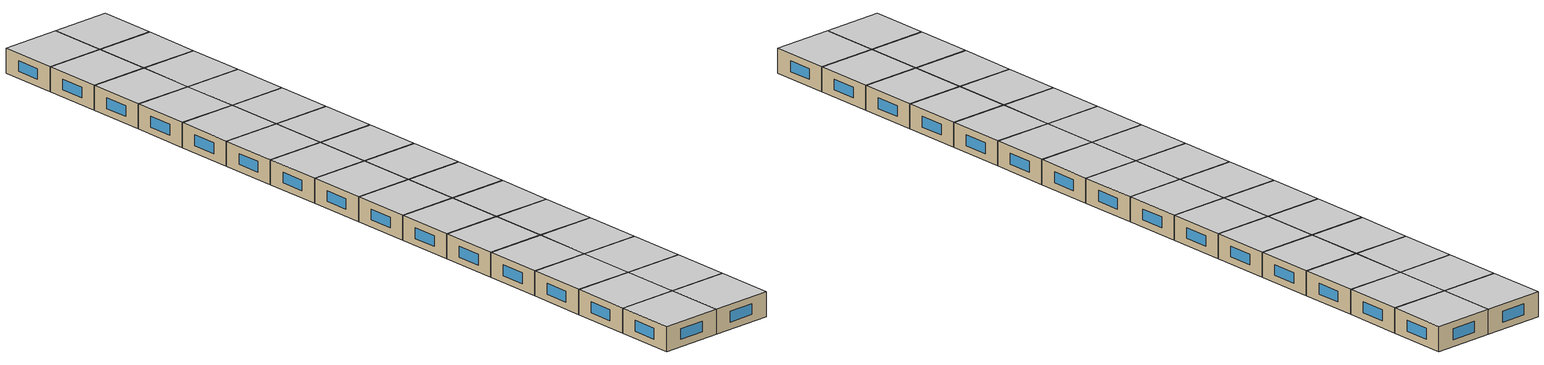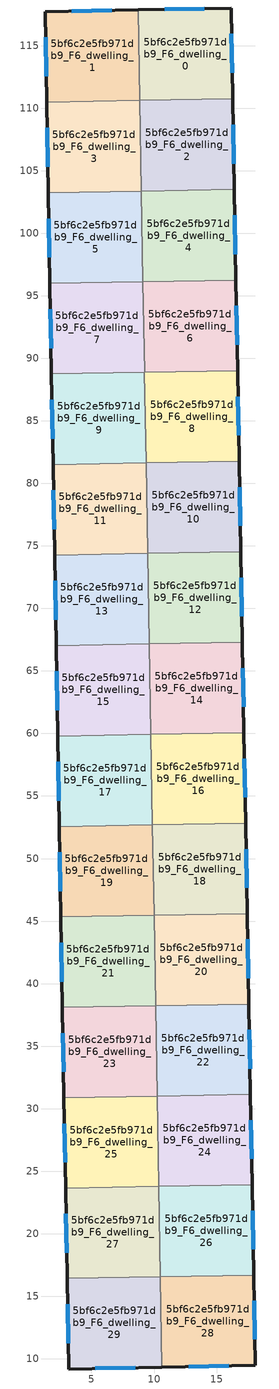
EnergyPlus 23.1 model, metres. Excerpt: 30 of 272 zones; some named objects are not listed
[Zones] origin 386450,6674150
5bf6c2e5fb971db9_F6_dwelling_0
 floor to 5bf6c2e5fb971db9_F5_dwelling_0 (EU_floor_Construction): 16.16,118.01 16.29,110.75 8.86,110.62 8.73,117.87 z18
 wall outside (EU_wall_Construction): 16.29,110.75 16.16,118.01 8.73,117.87 z18:21
 wall to 5bf6c2e5fb971db9_F6_dwelling_1 (EU_wall_Construction): 8.73,117.87 8.86,110.62 z18:21
 wall to 5bf6c2e5fb971db9_F6_dwelling_2 (EU_wall_Construction): 8.86,110.62 16.29,110.75 z18:21
 window (EU_Window_Construction): 14.03,117.97 10.85,117.91 / 16.25,112.82 16.19,115.93 z18.86:20.14
 ceiling to 5bf6c2e5fb971db9_F7_dwelling_0 (EU_floor_Construction): 16.29,110.75 16.16,118.01 8.73,117.87 8.86,110.62 z21
5bf6c2e5fb971db9_F6_dwelling_1
 floor to 5bf6c2e5fb971db9_F5_dwelling_1 (EU_floor_Construction): 8.73,117.87 8.86,110.62 1.42,110.48 1.3,117.72 z18
 wall outside (EU_wall_Construction): 8.73,117.87 1.3,117.72 1.42,110.48 z18:21
 wall to 5bf6c2e5fb971db9_F6_dwelling_3 (EU_wall_Construction): 1.42,110.48 8.85,110.62 z18:21
 window (EU_Window_Construction): 6.61,117.83 3.42,117.77 / 1.33,115.66 1.39,112.55 z18.86:20.14
 ceiling to 5bf6c2e5fb971db9_F7_dwelling_1 (EU_floor_Construction): 8.86,110.62 8.73,117.87 1.3,117.72 1.42,110.48 z21
5bf6c2e5fb971db9_F6_dwelling_10
 floor to 5bf6c2e5fb971db9_F5_dwelling_10 (EU_floor_Construction): 16.8,81.77 16.93,74.53 9.49,74.4 9.36,81.64 z18
 wall outside (EU_wall_Construction): 16.93,74.53 16.8,81.77 z18:21
 wall to 5bf6c2e5fb971db9_F6_dwelling_11 (EU_wall_Construction): 9.36,81.64 9.49,74.4 z18:21
 wall to 5bf6c2e5fb971db9_F6_dwelling_12 (EU_wall_Construction): 9.49,74.4 16.93,74.53 z18:21
 wall to 5bf6c2e5fb971db9_F6_dwelling_8 (EU_wall_Construction): 16.8,81.77 9.37,81.64 z18:21
 window (EU_Window_Construction): 16.9,76.6 16.84,79.7 z18.86:20.14
 ceiling to 5bf6c2e5fb971db9_F7_dwelling_10 (EU_floor_Construction): 16.93,74.53 16.8,81.77 9.36,81.64 9.49,74.4 z21
5bf6c2e5fb971db9_F6_dwelling_11
 floor to 5bf6c2e5fb971db9_F5_dwelling_11 (EU_floor_Construction): 9.36,81.64 9.49,74.4 2.05,74.26 1.92,81.5 z18
 wall outside (EU_wall_Construction): 1.92,81.5 2.05,74.26 z18:21
 wall to 5bf6c2e5fb971db9_F6_dwelling_9 (EU_wall_Construction): 9.36,81.64 1.92,81.5 z18:21
 wall to 5bf6c2e5fb971db9_F6_dwelling_13 (EU_wall_Construction): 2.05,74.26 9.49,74.4 z18:21
 window (EU_Window_Construction): 1.96,79.43 2.01,76.33 z18.86:20.14
 ceiling to 5bf6c2e5fb971db9_F7_dwelling_11 (EU_floor_Construction): 9.49,74.4 9.36,81.64 1.92,81.5 2.05,74.26 z21
5bf6c2e5fb971db9_F6_dwelling_12
 floor to 5bf6c2e5fb971db9_F5_dwelling_12 (EU_floor_Construction): 16.93,74.53 17.07,67.29 9.62,67.16 9.49,74.4 z18
 wall outside (EU_wall_Construction): 17.07,67.29 16.93,74.53 z18:21
 wall to 5bf6c2e5fb971db9_F6_dwelling_13 (EU_wall_Construction): 9.49,74.4 9.62,67.16 z18:21
 wall to 5bf6c2e5fb971db9_F6_dwelling_14 (EU_wall_Construction): 9.62,67.16 17.07,67.29 z18:21
 window (EU_Window_Construction): 17.03,69.36 16.97,72.46 z18.86:20.14
 ceiling to 5bf6c2e5fb971db9_F7_dwelling_12 (EU_floor_Construction): 17.07,67.29 16.93,74.53 9.49,74.4 9.62,67.16 z21
5bf6c2e5fb971db9_F6_dwelling_13
 floor to 5bf6c2e5fb971db9_F5_dwelling_13 (EU_floor_Construction): 9.49,74.4 9.62,67.16 2.17,67.03 2.05,74.26 z18
 wall outside (EU_wall_Construction): 2.05,74.26 2.17,67.03 z18:21
 wall to 5bf6c2e5fb971db9_F6_dwelling_15 (EU_wall_Construction): 2.17,67.03 9.62,67.16 z18:21
 window (EU_Window_Construction): 2.09,72.2 2.14,69.09 z18.86:20.14
 ceiling to 5bf6c2e5fb971db9_F7_dwelling_13 (EU_floor_Construction): 9.62,67.16 9.49,74.4 2.05,74.26 2.17,67.03 z21
5bf6c2e5fb971db9_F6_dwelling_14
 floor to 5bf6c2e5fb971db9_F5_dwelling_14 (EU_floor_Construction): 17.07,67.29 17.19,60.06 9.75,59.92 9.62,67.16 z18
 wall outside (EU_wall_Construction): 17.19,60.06 17.07,67.29 z18:21
 wall to 5bf6c2e5fb971db9_F6_dwelling_15 (EU_wall_Construction): 9.62,67.16 9.75,59.92 z18:21
 wall to 5bf6c2e5fb971db9_F6_dwelling_16 (EU_wall_Construction): 9.75,59.92 17.19,60.06 z18:21
 window (EU_Window_Construction): 17.16,62.13 17.1,65.23 z18.86:20.14
 ceiling to 5bf6c2e5fb971db9_F7_dwelling_14 (EU_floor_Construction): 17.19,60.06 17.07,67.29 9.62,67.16 9.75,59.92 z21
5bf6c2e5fb971db9_F6_dwelling_15
 floor to 5bf6c2e5fb971db9_F5_dwelling_15 (EU_floor_Construction): 9.62,67.16 9.75,59.92 2.3,59.79 2.17,67.03 z18
 wall outside (EU_wall_Construction): 2.17,67.03 2.3,59.79 z18:21
 wall to 5bf6c2e5fb971db9_F6_dwelling_17 (EU_wall_Construction): 2.3,59.79 9.75,59.92 z18:21
 window (EU_Window_Construction): 2.21,64.96 2.26,61.86 z18.86:20.14
 ceiling to 5bf6c2e5fb971db9_F7_dwelling_15 (EU_floor_Construction): 9.75,59.92 9.62,67.16 2.17,67.03 2.3,59.79 z21
5bf6c2e5fb971db9_F6_dwelling_16
 floor to 5bf6c2e5fb971db9_F5_dwelling_16 (EU_floor_Construction): 17.19,60.06 17.32,52.82 9.88,52.69 9.75,59.92 z18
 wall outside (EU_wall_Construction): 17.32,52.82 17.19,60.06 z18:21
 wall to 5bf6c2e5fb971db9_F6_dwelling_17 (EU_wall_Construction): 9.75,59.92 9.88,52.69 z18:21
 wall to 5bf6c2e5fb971db9_F6_dwelling_18 (EU_wall_Construction): 9.88,52.69 17.32,52.82 z18:21
 window (EU_Window_Construction): 17.29,54.89 17.23,57.99 z18.86:20.14
 ceiling to 5bf6c2e5fb971db9_F7_dwelling_16 (EU_floor_Construction): 17.32,52.82 17.19,60.06 9.75,59.92 9.88,52.69 z21
5bf6c2e5fb971db9_F6_dwelling_17
 floor to 5bf6c2e5fb971db9_F5_dwelling_17 (EU_floor_Construction): 9.75,59.92 9.88,52.69 2.43,52.56 2.3,59.79 z18
 wall outside (EU_wall_Construction): 2.3,59.79 2.43,52.56 z18:21
 wall to 5bf6c2e5fb971db9_F6_dwelling_19 (EU_wall_Construction): 2.43,52.56 9.87,52.69 z18:21
 window (EU_Window_Construction): 2.34,57.72 2.39,54.62 z18.86:20.14
 ceiling to 5bf6c2e5fb971db9_F7_dwelling_17 (EU_floor_Construction): 9.88,52.69 9.75,59.92 2.3,59.79 2.43,52.56 z21
5bf6c2e5fb971db9_F6_dwelling_18
 floor to 5bf6c2e5fb971db9_F5_dwelling_18 (EU_floor_Construction): 17.32,52.82 17.45,45.59 10,45.46 9.87,52.69 z18
 wall outside (EU_wall_Construction): 17.45,45.59 17.32,52.82 z18:21
 wall to 5bf6c2e5fb971db9_F6_dwelling_19 (EU_wall_Construction): 9.87,52.69 10,45.46 z18:21
 wall to 5bf6c2e5fb971db9_F6_dwelling_20 (EU_wall_Construction): 10,45.46 17.45,45.59 z18:21
 window (EU_Window_Construction): 17.42,47.66 17.36,50.76 z18.86:20.14
 ceiling to 5bf6c2e5fb971db9_F7_dwelling_18 (EU_floor_Construction): 17.45,45.59 17.32,52.82 9.87,52.69 10,45.46 z21
5bf6c2e5fb971db9_F6_dwelling_19
 floor to 5bf6c2e5fb971db9_F5_dwelling_19 (EU_floor_Construction): 9.87,52.69 10,45.46 2.55,45.33 2.43,52.56 z18
 wall outside (EU_wall_Construction): 2.43,52.56 2.55,45.33 z18:21
 wall to 5bf6c2e5fb971db9_F6_dwelling_21 (EU_wall_Construction): 2.55,45.33 10,45.46 z18:21
 window (EU_Window_Construction): 2.46,50.49 2.52,47.39 z18.86:20.14
 ceiling to 5bf6c2e5fb971db9_F7_dwelling_19 (EU_floor_Construction): 10,45.46 9.87,52.69 2.43,52.56 2.55,45.33 z21
5bf6c2e5fb971db9_F6_dwelling_2
 floor to 5bf6c2e5fb971db9_F5_dwelling_2 (EU_floor_Construction): 16.29,110.75 16.42,103.5 8.98,103.37 8.85,110.62 z18
 wall outside (EU_wall_Construction): 16.42,103.5 16.29,110.75 z18:21
 wall to 5bf6c2e5fb971db9_F6_dwelling_3 (EU_wall_Construction): 8.85,110.62 8.98,103.37 z18:21
 wall to 5bf6c2e5fb971db9_F6_dwelling_4 (EU_wall_Construction): 8.98,103.37 16.42,103.5 z18:21
 window (EU_Window_Construction): 16.38,105.57 16.32,108.68 z18.86:20.14
 ceiling to 5bf6c2e5fb971db9_F7_dwelling_2 (EU_floor_Construction): 16.42,103.5 16.29,110.75 8.85,110.62 8.98,103.37 z21
5bf6c2e5fb971db9_F6_dwelling_20
 floor to 5bf6c2e5fb971db9_F5_dwelling_20 (EU_floor_Construction): 17.45,45.59 17.58,38.36 10.13,38.23 10,45.46 z18
 wall outside (EU_wall_Construction): 17.58,38.36 17.45,45.59 z18:21
 wall to 5bf6c2e5fb971db9_F6_dwelling_21 (EU_wall_Construction): 10,45.46 10.13,38.23 z18:21
 wall to 5bf6c2e5fb971db9_F6_dwelling_22 (EU_wall_Construction): 10.13,38.23 17.58,38.36 z18:21
 window (EU_Window_Construction): 17.55,40.43 17.49,43.53 z18.86:20.14
 ceiling to 5bf6c2e5fb971db9_F7_dwelling_20 (EU_floor_Construction): 17.58,38.36 17.45,45.59 10,45.46 10.13,38.23 z21
5bf6c2e5fb971db9_F6_dwelling_21
 floor to 5bf6c2e5fb971db9_F5_dwelling_21 (EU_floor_Construction): 10,45.46 10.13,38.23 2.68,38.1 2.55,45.33 z18
 wall outside (EU_wall_Construction): 2.55,45.33 2.68,38.1 z18:21
 wall to 5bf6c2e5fb971db9_F6_dwelling_23 (EU_wall_Construction): 2.68,38.1 10.13,38.23 z18:21
 window (EU_Window_Construction): 2.59,43.26 2.64,40.16 z18.86:20.14
 ceiling to 5bf6c2e5fb971db9_F7_dwelling_21 (EU_floor_Construction): 10.13,38.23 10,45.46 2.55,45.33 2.68,38.1 z21
5bf6c2e5fb971db9_F6_dwelling_22
 floor to 5bf6c2e5fb971db9_F5_dwelling_22 (EU_floor_Construction): 17.58,38.36 17.71,31.14 10.26,31 10.13,38.23 z18
 wall outside (EU_wall_Construction): 17.71,31.14 17.58,38.36 z18:21
 wall to 5bf6c2e5fb971db9_F6_dwelling_23 (EU_wall_Construction): 10.13,38.23 10.26,31 z18:21
 wall to 5bf6c2e5fb971db9_F6_dwelling_24 (EU_wall_Construction): 10.26,31 17.71,31.14 z18:21
 window (EU_Window_Construction): 17.67,33.2 17.62,36.3 z18.86:20.14
 ceiling to 5bf6c2e5fb971db9_F7_dwelling_22 (EU_floor_Construction): 17.71,31.14 17.58,38.36 10.13,38.23 10.26,31 z21
5bf6c2e5fb971db9_F6_dwelling_23
 floor to 5bf6c2e5fb971db9_F5_dwelling_23 (EU_floor_Construction): 10.13,38.23 10.26,31 2.8,30.87 2.68,38.1 z18
 wall outside (EU_wall_Construction): 2.68,38.1 2.8,30.87 z18:21
 wall to 5bf6c2e5fb971db9_F6_dwelling_25 (EU_wall_Construction): 2.8,30.87 10.26,31 z18:21
 window (EU_Window_Construction): 2.71,36.03 2.77,32.94 z18.86:20.14
 ceiling to 5bf6c2e5fb971db9_F7_dwelling_23 (EU_floor_Construction): 10.26,31 10.13,38.23 2.68,38.1 2.8,30.87 z21
5bf6c2e5fb971db9_F6_dwelling_24
 floor to 5bf6c2e5fb971db9_F5_dwelling_24 (EU_floor_Construction): 17.71,31.14 17.84,23.91 10.39,23.78 10.26,31 z18
 wall outside (EU_wall_Construction): 17.84,23.91 17.71,31.14 z18:21
 wall to 5bf6c2e5fb971db9_F6_dwelling_25 (EU_wall_Construction): 10.26,31 10.39,23.78 17.84,23.91 z18:21
 window (EU_Window_Construction): 17.8,25.98 17.75,29.07 z18.86:20.14
 ceiling to 5bf6c2e5fb971db9_F7_dwelling_24 (EU_floor_Construction): 17.84,23.91 17.71,31.14 10.26,31 10.39,23.78 z21
5bf6c2e5fb971db9_F6_dwelling_25
 floor to 5bf6c2e5fb971db9_F5_dwelling_25 (EU_floor_Construction): 10.26,31 10.39,23.78 2.93,23.64 2.8,30.87 z18
 wall outside (EU_wall_Construction): 2.8,30.87 2.93,23.64 z18:21
 wall to 5bf6c2e5fb971db9_F6_dwelling_26 (EU_wall_Construction): 10.38,23.78 17.84,23.91 z18:21
 wall to 5bf6c2e5fb971db9_F6_dwelling_27 (EU_wall_Construction): 2.93,23.64 10.38,23.78 z18:21
 window (EU_Window_Construction): 2.84,28.81 2.89,25.71 z18.86:20.14
 ceiling to 5bf6c2e5fb971db9_F7_dwelling_25 (EU_floor_Construction): 10.39,23.78 10.26,31 2.8,30.87 2.93,23.64 z21
5bf6c2e5fb971db9_F6_dwelling_26
 floor to 5bf6c2e5fb971db9_F5_dwelling_26 (EU_floor_Construction): 17.84,23.91 17.97,16.69 10.51,16.56 10.38,23.78 z18
 wall outside (EU_wall_Construction): 17.97,16.69 17.84,23.91 z18:21
 wall to 5bf6c2e5fb971db9_F6_dwelling_28 (EU_wall_Construction): 10.51,16.56 17.97,16.69 z18:21
 wall to 5bf6c2e5fb971db9_F6_dwelling_27 (EU_wall_Construction): 10.38,23.78 10.51,16.56 z18:21
 window (EU_Window_Construction): 17.93,18.75 17.88,21.85 z18.86:20.14
 ceiling to 5bf6c2e5fb971db9_F7_dwelling_26 (EU_floor_Construction): 17.97,16.69 17.84,23.91 10.38,23.78 10.51,16.56 z21
5bf6c2e5fb971db9_F6_dwelling_27
 floor to 5bf6c2e5fb971db9_F5_dwelling_27 (EU_floor_Construction): 10.38,23.78 10.51,16.56 3.05,16.42 2.93,23.64 z18
 wall outside (EU_wall_Construction): 2.93,23.64 3.05,16.42 z18:21
 wall to 5bf6c2e5fb971db9_F6_dwelling_29 (EU_wall_Construction): 3.05,16.42 10.5,16.56 z18:21
 wall to 5bf6c2e5fb971db9_F6_dwelling_28 (EU_wall_Construction): 10.5,16.56 10.51,16.56 z18:21
 window (EU_Window_Construction): 2.96,21.58 3.02,18.49 z18.86:20.14
 ceiling to 5bf6c2e5fb971db9_F7_dwelling_27 (EU_floor_Construction): 10.51,16.56 10.38,23.78 2.93,23.64 3.05,16.42 z21
5bf6c2e5fb971db9_F6_dwelling_28
 floor to 5bf6c2e5fb971db9_F5_dwelling_28 (EU_floor_Construction): 17.97,16.69 18.1,9.49 10.63,9.33 10.5,16.55 10.51,16.56 z18
 wall outside (EU_wall_Construction): 10.63,9.33 18.1,9.49 17.97,16.69 z18:21
 wall to 5bf6c2e5fb971db9_F6_dwelling_29 (EU_wall_Construction): 10.5,16.55 10.63,9.33 z18:21
 window (EU_Window_Construction): 18.06,11.54 18.01,14.63 / 12.76,9.38 15.96,9.44 z18.86:20.14
 ceiling to 5bf6c2e5fb971db9_F7_dwelling_28 (EU_floor_Construction): 18.1,9.49 17.97,16.69 10.51,16.56 10.5,16.55 10.63,9.33 z21
5bf6c2e5fb971db9_F6_dwelling_29
 floor to 5bf6c2e5fb971db9_F5_dwelling_29 (EU_floor_Construction): 10.5,16.55 10.63,9.33 3.18,9.18 3.05,16.42 z18
 wall outside (EU_wall_Construction): 3.05,16.42 3.18,9.18 10.63,9.33 z18:21
 window (EU_Window_Construction): 5.31,9.23 8.5,9.29 / 3.09,14.35 3.14,11.25 z18.86:20.14
 ceiling to 5bf6c2e5fb971db9_F7_dwelling_29 (EU_floor_Construction): 10.63,9.33 10.5,16.55 3.05,16.42 3.18,9.18 z21
5bf6c2e5fb971db9_F6_dwelling_3
 floor to 5bf6c2e5fb971db9_F5_dwelling_3 (EU_floor_Construction): 8.85,110.62 8.98,103.37 1.55,103.24 1.42,110.48 z18
 wall outside (EU_wall_Construction): 1.42,110.48 1.55,103.24 z18:21
 wall to 5bf6c2e5fb971db9_F6_dwelling_5 (EU_wall_Construction): 1.55,103.24 8.98,103.37 z18:21
 window (EU_Window_Construction): 1.46,108.41 1.51,105.31 z18.86:20.14
 ceiling to 5bf6c2e5fb971db9_F7_dwelling_3 (EU_floor_Construction): 8.98,103.37 8.85,110.62 1.42,110.48 1.55,103.24 z21
5bf6c2e5fb971db9_F6_dwelling_4
 floor to 5bf6c2e5fb971db9_F5_dwelling_4 (EU_floor_Construction): 16.42,103.5 16.55,96.25 9.11,96.12 8.98,103.37 z18
 wall outside (EU_wall_Construction): 16.55,96.25 16.42,103.5 z18:21
 wall to 5bf6c2e5fb971db9_F6_dwelling_5 (EU_wall_Construction): 8.98,103.37 9.11,96.12 z18:21
 wall to 5bf6c2e5fb971db9_F6_dwelling_6 (EU_wall_Construction): 9.11,96.12 16.55,96.25 z18:21
 window (EU_Window_Construction): 16.51,98.33 16.45,101.43 z18.86:20.14
 ceiling to 5bf6c2e5fb971db9_F7_dwelling_4 (EU_floor_Construction): 16.55,96.25 16.42,103.5 8.98,103.37 9.11,96.12 z21
5bf6c2e5fb971db9_F6_dwelling_5
 floor to 5bf6c2e5fb971db9_F5_dwelling_5 (EU_floor_Construction): 8.98,103.37 9.11,96.12 1.67,95.99 1.55,103.24 z18
 wall outside (EU_wall_Construction): 1.55,103.24 1.67,95.99 z18:21
 wall to 5bf6c2e5fb971db9_F6_dwelling_7 (EU_wall_Construction): 1.67,95.99 9.11,96.12 z18:21
 window (EU_Window_Construction): 1.58,101.16 1.64,98.06 z18.86:20.14
 ceiling to 5bf6c2e5fb971db9_F7_dwelling_5 (EU_floor_Construction): 9.11,96.12 8.98,103.37 1.55,103.24 1.67,95.99 z21
5bf6c2e5fb971db9_F6_dwelling_6
 floor to 5bf6c2e5fb971db9_F5_dwelling_6 (EU_floor_Construction): 16.55,96.25 16.68,89.01 9.24,88.88 9.11,96.12 z18
 wall outside (EU_wall_Construction): 16.68,89.01 16.55,96.25 z18:21
 wall to 5bf6c2e5fb971db9_F6_dwelling_7 (EU_wall_Construction): 9.11,96.12 9.24,88.88 z18:21
 wall to 5bf6c2e5fb971db9_F6_dwelling_8 (EU_wall_Construction): 9.24,88.88 16.68,89.01 z18:21
 window (EU_Window_Construction): 16.64,91.08 16.58,94.19 z18.86:20.14
 ceiling to 5bf6c2e5fb971db9_F7_dwelling_6 (EU_floor_Construction): 16.68,89.01 16.55,96.25 9.11,96.12 9.24,88.88 z21
5bf6c2e5fb971db9_F6_dwelling_7
 floor to 5bf6c2e5fb971db9_F5_dwelling_7 (EU_floor_Construction): 9.11,96.12 9.24,88.88 1.8,88.75 1.67,95.99 z18
 wall outside (EU_wall_Construction): 1.67,95.99 1.8,88.75 z18:21
 wall to 5bf6c2e5fb971db9_F6_dwelling_9 (EU_wall_Construction): 1.8,88.75 9.24,88.88 z18:21
 window (EU_Window_Construction): 1.71,93.92 1.76,90.81 z18.86:20.14
 ceiling to 5bf6c2e5fb971db9_F7_dwelling_7 (EU_floor_Construction): 9.24,88.88 9.11,96.12 1.67,95.99 1.8,88.75 z21
5bf6c2e5fb971db9_F6_dwelling_8
 floor to 5bf6c2e5fb971db9_F5_dwelling_8 (EU_floor_Construction): 16.68,89.01 16.8,81.77 9.37,81.64 9.24,88.88 z18
 wall outside (EU_wall_Construction): 16.8,81.77 16.68,89.01 z18:21
 wall to 5bf6c2e5fb971db9_F6_dwelling_9 (EU_wall_Construction): 9.24,88.88 9.37,81.64 z18:21
 window (EU_Window_Construction): 16.77,83.84 16.71,86.94 z18.86:20.14
 ceiling to 5bf6c2e5fb971db9_F7_dwelling_8 (EU_floor_Construction): 16.8,81.77 16.68,89.01 9.24,88.88 9.37,81.64 z21
5bf6c2e5fb971db9_F6_dwelling_9
 floor to 5bf6c2e5fb971db9_F5_dwelling_9 (EU_floor_Construction): 9.24,88.88 9.37,81.64 1.92,81.5 1.8,88.75 z18
 wall outside (EU_wall_Construction): 1.8,88.75 1.92,81.5 z18:21
 window (EU_Window_Construction): 1.83,86.68 1.89,83.57 z18.86:20.14
 ceiling to 5bf6c2e5fb971db9_F7_dwelling_9 (EU_floor_Construction): 9.37,81.64 9.24,88.88 1.8,88.75 1.92,81.5 z21
[Building]
EU S2 Campaign: North Axis=0; Terrain=City; Solar Distribution=FullExterior
[Site:Location]
Helsinki-Vantaa.AP: Latitude=60.317; Longitude=24.963; Time Zone=2; Elevation=54.6
[SizingPeriod:WeatherFileDays]
AnnualSizingPeriod: Begin Month=1; Begin Day of Month=1; End Month=12; End Day of Month=31; Day of Week for Start Day=Monday; Use Weather File Daylight Saving Period=No; Use Weather File Rain and Snow Indicators=No
[MATERIAL]
EU_InternalMass_Material: Roughness=MediumRough; Thickness=0.1; Conductivity=1; Density=1800; Specific Heat=900; Thermal Absorptance=0.9; Solar Absorptance=0.7; Visible Absorptance=0.7
[MATERIAL:NOMASS] Roughness=MediumRough; Thermal Absorptance=0.9; Solar Absorptance=0.7; Visible Absorptance=0.7
Name | Thermal Resistance
EU_wall_NoMass | 1.10183
EU_floor_NoMass | 1.70606
[WINDOWMATERIAL:SIMPLEGLAZINGSYSTEM]
EU_Window_SimpleGlazing: UFactor=3.11035; Solar Heat Gain Coefficient=0.8; Visible Transmittance=0.8
[CONSTRUCTION]
EU_wall_Construction: EU_wall_NoMass
EU_floor_Construction: EU_floor_NoMass
EU_Window_Construction: EU_Window_SimpleGlazing
EU_InternalMass_Construction: EU_InternalMass_Material
[ZONE] Type=1; Multiplier=1; Ceiling Height=autocalculate; Floor Area=autocalculate; Part of Total Floor Area=Yes
Name | Volume
5bf6c2e5fb971db9_F6_dwelling_0 | 161.67
5bf6c2e5fb971db9_F6_dwelling_1; 5bf6c2e5fb971db9_F6_dwelling_22 | 161.662
5bf6c2e5fb971db9_F6_dwelling_10; 5bf6c2e5fb971db9_F6_dwelling_26 | 161.648
5bf6c2e5fb971db9_F6_dwelling_11 | 161.659
5bf6c2e5fb971db9_F6_dwelling_12 | 161.658
5bf6c2e5fb971db9_F6_dwelling_13 | 161.667
5bf6c2e5fb971db9_F6_dwelling_14 | 161.656
5bf6c2e5fb971db9_F6_dwelling_15 | 161.688
5bf6c2e5fb971db9_F6_dwelling_16 | 161.678
5bf6c2e5fb971db9_F6_dwelling_17 | 161.677
5bf6c2e5fb971db9_F6_dwelling_18 | 161.654
5bf6c2e5fb971db9_F6_dwelling_19; 5bf6c2e5fb971db9_F6_dwelling_2 | 161.675
5bf6c2e5fb971db9_F6_dwelling_20; 5bf6c2e5fb971db9_F6_dwelling_28; 5bf6c2e5fb971db9_F6_dwelling_4 | 161.663
5bf6c2e5fb971db9_F6_dwelling_21 | 161.651
5bf6c2e5fb971db9_F6_dwelling_23; 5bf6c2e5fb971db9_F6_dwelling_7 | 161.683
5bf6c2e5fb971db9_F6_dwelling_24 | 161.672
5bf6c2e5fb971db9_F6_dwelling_25; 5bf6c2e5fb971db9_F6_dwelling_9 | 161.681
5bf6c2e5fb971db9_F6_dwelling_27 | 161.668
5bf6c2e5fb971db9_F6_dwelling_29 | 161.655
5bf6c2e5fb971db9_F6_dwelling_3 | 161.674
5bf6c2e5fb971db9_F6_dwelling_5 | 161.684
5bf6c2e5fb971db9_F6_dwelling_6 | 161.673
5bf6c2e5fb971db9_F6_dwelling_8 | 161.671
[INTERNALMASS] Construction=EU_InternalMass_Construction
Name | Zone or ZoneList | Surface Area
5bf6c2e5fb971db9_F6_dwelling_0_EU_InternalMass | 5bf6c2e5fb971db9_F6_dwelling_0 | 53.8892
5bf6c2e5fb971db9_F6_dwelling_1_EU_InternalMass | 5bf6c2e5fb971db9_F6_dwelling_1 | 53.8859
5bf6c2e5fb971db9_F6_dwelling_2_EU_InternalMass | 5bf6c2e5fb971db9_F6_dwelling_2 | 53.8916
5bf6c2e5fb971db9_F6_dwelling_3_EU_InternalMass | 5bf6c2e5fb971db9_F6_dwelling_3 | 53.8915
5bf6c2e5fb971db9_F6_dwelling_4_EU_InternalMass | 5bf6c2e5fb971db9_F6_dwelling_4 | 53.8858
5bf6c2e5fb971db9_F6_dwelling_5_EU_InternalMass | 5bf6c2e5fb971db9_F6_dwelling_5 | 53.8965
5bf6c2e5fb971db9_F6_dwelling_6_EU_InternalMass | 5bf6c2e5fb971db9_F6_dwelling_6 | 53.8909
5bf6c2e5fb971db9_F6_dwelling_7_EU_InternalMass | 5bf6c2e5fb971db9_F6_dwelling_7 | 53.8924
5bf6c2e5fb971db9_F6_dwelling_8_EU_InternalMass | 5bf6c2e5fb971db9_F6_dwelling_8 | 53.8922
5bf6c2e5fb971db9_F6_dwelling_9_EU_InternalMass | 5bf6c2e5fb971db9_F6_dwelling_9 | 53.8938
5bf6c2e5fb971db9_F6_dwelling_10_EU_InternalMass | 5bf6c2e5fb971db9_F6_dwelling_10 | 53.8827
5bf6c2e5fb971db9_F6_dwelling_11_EU_InternalMass | 5bf6c2e5fb971db9_F6_dwelling_11 | 53.8878
5bf6c2e5fb971db9_F6_dwelling_12_EU_InternalMass | 5bf6c2e5fb971db9_F6_dwelling_12 | 53.8859
5bf6c2e5fb971db9_F6_dwelling_13_EU_InternalMass | 5bf6c2e5fb971db9_F6_dwelling_13 | 53.8873
5bf6c2e5fb971db9_F6_dwelling_14_EU_InternalMass | 5bf6c2e5fb971db9_F6_dwelling_14 | 53.8836
5bf6c2e5fb971db9_F6_dwelling_15_EU_InternalMass | 5bf6c2e5fb971db9_F6_dwelling_15 | 53.8944
5bf6c2e5fb971db9_F6_dwelling_16_EU_InternalMass | 5bf6c2e5fb971db9_F6_dwelling_16 | 53.8942
5bf6c2e5fb971db9_F6_dwelling_17_EU_InternalMass | 5bf6c2e5fb971db9_F6_dwelling_17 | 53.8922
5bf6c2e5fb971db9_F6_dwelling_18_EU_InternalMass | 5bf6c2e5fb971db9_F6_dwelling_18 | 53.8845
5bf6c2e5fb971db9_F6_dwelling_19_EU_InternalMass | 5bf6c2e5fb971db9_F6_dwelling_19 | 53.8934
5bf6c2e5fb971db9_F6_dwelling_20_EU_InternalMass | 5bf6c2e5fb971db9_F6_dwelling_20 | 53.8895
5bf6c2e5fb971db9_F6_dwelling_21_EU_InternalMass | 5bf6c2e5fb971db9_F6_dwelling_21 | 53.8855
5bf6c2e5fb971db9_F6_dwelling_22_EU_InternalMass | 5bf6c2e5fb971db9_F6_dwelling_22 | 53.8873
5bf6c2e5fb971db9_F6_dwelling_23_EU_InternalMass | 5bf6c2e5fb971db9_F6_dwelling_23 | 53.8963
5bf6c2e5fb971db9_F6_dwelling_24_EU_InternalMass | 5bf6c2e5fb971db9_F6_dwelling_24 | 53.8887
5bf6c2e5fb971db9_F6_dwelling_25_EU_InternalMass | 5bf6c2e5fb971db9_F6_dwelling_25 | 53.8993
5bf6c2e5fb971db9_F6_dwelling_26_EU_InternalMass | 5bf6c2e5fb971db9_F6_dwelling_26 | 53.8808
5bf6c2e5fb971db9_F6_dwelling_27_EU_InternalMass | 5bf6c2e5fb971db9_F6_dwelling_27 | 53.8914
5bf6c2e5fb971db9_F6_dwelling_28_EU_InternalMass | 5bf6c2e5fb971db9_F6_dwelling_28 | 53.8917
5bf6c2e5fb971db9_F6_dwelling_29_EU_InternalMass | 5bf6c2e5fb971db9_F6_dwelling_29 | 53.8863
[OTHEREQUIPMENT] Fuel Type=Electricity; Design Level Calculation Method=Watts/Area; Power per Zone Floor Area=1; Fraction Latent=0; Fraction Radiant=0; Fraction Lost=0; Carbon Dioxide Generation Rate=0; EndUse Subcategory=EU_Step8_InternalGains
Name | Zone or ZoneList or Space or SpaceList | Schedule
EU_Step8_InternalGain_5bf6c2e5fb971db9_F6_dwelling_0_f000 | 5bf6c2e5fb971db9_F6_dwelling_0 | EU_Step8_GainSchedule_5bf6c2e5fb971db9_F6_dwelling_0_f000
EU_Step8_InternalGain_5bf6c2e5fb971db9_F6_dwelling_1_f000 | 5bf6c2e5fb971db9_F6_dwelling_1 | EU_Step8_GainSchedule_5bf6c2e5fb971db9_F6_dwelling_1_f000
EU_Step8_InternalGain_5bf6c2e5fb971db9_F6_dwelling_2_f000 | 5bf6c2e5fb971db9_F6_dwelling_2 | EU_Step8_GainSchedule_5bf6c2e5fb971db9_F6_dwelling_2_f000
EU_Step8_InternalGain_5bf6c2e5fb971db9_F6_dwelling_3_f000 | 5bf6c2e5fb971db9_F6_dwelling_3 | EU_Step8_GainSchedule_5bf6c2e5fb971db9_F6_dwelling_3_f000
EU_Step8_InternalGain_5bf6c2e5fb971db9_F6_dwelling_4_f000 | 5bf6c2e5fb971db9_F6_dwelling_4 | EU_Step8_GainSchedule_5bf6c2e5fb971db9_F6_dwelling_4_f000
EU_Step8_InternalGain_5bf6c2e5fb971db9_F6_dwelling_5_f000 | 5bf6c2e5fb971db9_F6_dwelling_5 | EU_Step8_GainSchedule_5bf6c2e5fb971db9_F6_dwelling_5_f000
EU_Step8_InternalGain_5bf6c2e5fb971db9_F6_dwelling_6_f000 | 5bf6c2e5fb971db9_F6_dwelling_6 | EU_Step8_GainSchedule_5bf6c2e5fb971db9_F6_dwelling_6_f000
EU_Step8_InternalGain_5bf6c2e5fb971db9_F6_dwelling_7_f000 | 5bf6c2e5fb971db9_F6_dwelling_7 | EU_Step8_GainSchedule_5bf6c2e5fb971db9_F6_dwelling_7_f000
EU_Step8_InternalGain_5bf6c2e5fb971db9_F6_dwelling_8_f000 | 5bf6c2e5fb971db9_F6_dwelling_8 | EU_Step8_GainSchedule_5bf6c2e5fb971db9_F6_dwelling_8_f000
EU_Step8_InternalGain_5bf6c2e5fb971db9_F6_dwelling_9_f000 | 5bf6c2e5fb971db9_F6_dwelling_9 | EU_Step8_GainSchedule_5bf6c2e5fb971db9_F6_dwelling_9_f000
EU_Step8_InternalGain_5bf6c2e5fb971db9_F6_dwelling_10_f000 | 5bf6c2e5fb971db9_F6_dwelling_10 | EU_Step8_GainSchedule_5bf6c2e5fb971db9_F6_dwelling_10_f000
EU_Step8_InternalGain_5bf6c2e5fb971db9_F6_dwelling_11_f000 | 5bf6c2e5fb971db9_F6_dwelling_11 | EU_Step8_GainSchedule_5bf6c2e5fb971db9_F6_dwelling_11_f000
EU_Step8_InternalGain_5bf6c2e5fb971db9_F6_dwelling_12_f000 | 5bf6c2e5fb971db9_F6_dwelling_12 | EU_Step8_GainSchedule_5bf6c2e5fb971db9_F6_dwelling_12_f000
EU_Step8_InternalGain_5bf6c2e5fb971db9_F6_dwelling_13_f000 | 5bf6c2e5fb971db9_F6_dwelling_13 | EU_Step8_GainSchedule_5bf6c2e5fb971db9_F6_dwelling_13_f000
EU_Step8_InternalGain_5bf6c2e5fb971db9_F6_dwelling_14_f000 | 5bf6c2e5fb971db9_F6_dwelling_14 | EU_Step8_GainSchedule_5bf6c2e5fb971db9_F6_dwelling_14_f000
EU_Step8_InternalGain_5bf6c2e5fb971db9_F6_dwelling_15_f000 | 5bf6c2e5fb971db9_F6_dwelling_15 | EU_Step8_GainSchedule_5bf6c2e5fb971db9_F6_dwelling_15_f000
EU_Step8_InternalGain_5bf6c2e5fb971db9_F6_dwelling_16_f000 | 5bf6c2e5fb971db9_F6_dwelling_16 | EU_Step8_GainSchedule_5bf6c2e5fb971db9_F6_dwelling_16_f000
EU_Step8_InternalGain_5bf6c2e5fb971db9_F6_dwelling_17_f000 | 5bf6c2e5fb971db9_F6_dwelling_17 | EU_Step8_GainSchedule_5bf6c2e5fb971db9_F6_dwelling_17_f000
EU_Step8_InternalGain_5bf6c2e5fb971db9_F6_dwelling_18_f000 | 5bf6c2e5fb971db9_F6_dwelling_18 | EU_Step8_GainSchedule_5bf6c2e5fb971db9_F6_dwelling_18_f000
EU_Step8_InternalGain_5bf6c2e5fb971db9_F6_dwelling_19_f000 | 5bf6c2e5fb971db9_F6_dwelling_19 | EU_Step8_GainSchedule_5bf6c2e5fb971db9_F6_dwelling_19_f000
EU_Step8_InternalGain_5bf6c2e5fb971db9_F6_dwelling_20_f000 | 5bf6c2e5fb971db9_F6_dwelling_20 | EU_Step8_GainSchedule_5bf6c2e5fb971db9_F6_dwelling_20_f000
EU_Step8_InternalGain_5bf6c2e5fb971db9_F6_dwelling_21_f000 | 5bf6c2e5fb971db9_F6_dwelling_21 | EU_Step8_GainSchedule_5bf6c2e5fb971db9_F6_dwelling_21_f000
EU_Step8_InternalGain_5bf6c2e5fb971db9_F6_dwelling_22_f000 | 5bf6c2e5fb971db9_F6_dwelling_22 | EU_Step8_GainSchedule_5bf6c2e5fb971db9_F6_dwelling_22_f000
EU_Step8_InternalGain_5bf6c2e5fb971db9_F6_dwelling_23_f000 | 5bf6c2e5fb971db9_F6_dwelling_23 | EU_Step8_GainSchedule_5bf6c2e5fb971db9_F6_dwelling_23_f000
EU_Step8_InternalGain_5bf6c2e5fb971db9_F6_dwelling_24_f000 | 5bf6c2e5fb971db9_F6_dwelling_24 | EU_Step8_GainSchedule_5bf6c2e5fb971db9_F6_dwelling_24_f000
EU_Step8_InternalGain_5bf6c2e5fb971db9_F6_dwelling_25_f000 | 5bf6c2e5fb971db9_F6_dwelling_25 | EU_Step8_GainSchedule_5bf6c2e5fb971db9_F6_dwelling_25_f000
EU_Step8_InternalGain_5bf6c2e5fb971db9_F6_dwelling_26_f000 | 5bf6c2e5fb971db9_F6_dwelling_26 | EU_Step8_GainSchedule_5bf6c2e5fb971db9_F6_dwelling_26_f000
EU_Step8_InternalGain_5bf6c2e5fb971db9_F6_dwelling_27_f000 | 5bf6c2e5fb971db9_F6_dwelling_27 | EU_Step8_GainSchedule_5bf6c2e5fb971db9_F6_dwelling_27_f000
EU_Step8_InternalGain_5bf6c2e5fb971db9_F6_dwelling_28_f000 | 5bf6c2e5fb971db9_F6_dwelling_28 | EU_Step8_GainSchedule_5bf6c2e5fb971db9_F6_dwelling_28_f000
EU_Step8_InternalGain_5bf6c2e5fb971db9_F6_dwelling_29_f000 | 5bf6c2e5fb971db9_F6_dwelling_29 | EU_Step8_GainSchedule_5bf6c2e5fb971db9_F6_dwelling_29_f000
[ZONEVENTILATION:DESIGNFLOWRATE] Schedule=EU_AlwaysOn; Design Flow Rate Calculation Method=AirChanges/Hour; Air Changes per Hour=0.756316; Ventilation Type=Natural; Fan Pressure Rise=0; Fan Total Efficiency=1; Constant Term Coefficient=1; Temperature Term Coefficient=0; Velocity Term Coefficient=0; Velocity Squared Term Coefficient=0; Minimum Indoor Temperature=-100; Maximum Indoor Temperature=100; Delta Temperature=-100; Minimum Outdoor Temperature=-100; Maximum Outdoor Temperature=100; Maximum Wind Speed=40
Name | Zone or ZoneList or Space or SpaceList
EU_ConstantAir_5bf6c2e5fb971db9_F6_dwelling_0 | 5bf6c2e5fb971db9_F6_dwelling_0
EU_ConstantAir_5bf6c2e5fb971db9_F6_dwelling_1 | 5bf6c2e5fb971db9_F6_dwelling_1
EU_ConstantAir_5bf6c2e5fb971db9_F6_dwelling_2 | 5bf6c2e5fb971db9_F6_dwelling_2
EU_ConstantAir_5bf6c2e5fb971db9_F6_dwelling_3 | 5bf6c2e5fb971db9_F6_dwelling_3
EU_ConstantAir_5bf6c2e5fb971db9_F6_dwelling_4 | 5bf6c2e5fb971db9_F6_dwelling_4
EU_ConstantAir_5bf6c2e5fb971db9_F6_dwelling_5 | 5bf6c2e5fb971db9_F6_dwelling_5
EU_ConstantAir_5bf6c2e5fb971db9_F6_dwelling_6 | 5bf6c2e5fb971db9_F6_dwelling_6
EU_ConstantAir_5bf6c2e5fb971db9_F6_dwelling_7 | 5bf6c2e5fb971db9_F6_dwelling_7
EU_ConstantAir_5bf6c2e5fb971db9_F6_dwelling_8 | 5bf6c2e5fb971db9_F6_dwelling_8
EU_ConstantAir_5bf6c2e5fb971db9_F6_dwelling_9 | 5bf6c2e5fb971db9_F6_dwelling_9
EU_ConstantAir_5bf6c2e5fb971db9_F6_dwelling_10 | 5bf6c2e5fb971db9_F6_dwelling_10
EU_ConstantAir_5bf6c2e5fb971db9_F6_dwelling_11 | 5bf6c2e5fb971db9_F6_dwelling_11
EU_ConstantAir_5bf6c2e5fb971db9_F6_dwelling_12 | 5bf6c2e5fb971db9_F6_dwelling_12
EU_ConstantAir_5bf6c2e5fb971db9_F6_dwelling_13 | 5bf6c2e5fb971db9_F6_dwelling_13
EU_ConstantAir_5bf6c2e5fb971db9_F6_dwelling_14 | 5bf6c2e5fb971db9_F6_dwelling_14
EU_ConstantAir_5bf6c2e5fb971db9_F6_dwelling_15 | 5bf6c2e5fb971db9_F6_dwelling_15
EU_ConstantAir_5bf6c2e5fb971db9_F6_dwelling_16 | 5bf6c2e5fb971db9_F6_dwelling_16
EU_ConstantAir_5bf6c2e5fb971db9_F6_dwelling_17 | 5bf6c2e5fb971db9_F6_dwelling_17
EU_ConstantAir_5bf6c2e5fb971db9_F6_dwelling_18 | 5bf6c2e5fb971db9_F6_dwelling_18
EU_ConstantAir_5bf6c2e5fb971db9_F6_dwelling_19 | 5bf6c2e5fb971db9_F6_dwelling_19
EU_ConstantAir_5bf6c2e5fb971db9_F6_dwelling_20 | 5bf6c2e5fb971db9_F6_dwelling_20
EU_ConstantAir_5bf6c2e5fb971db9_F6_dwelling_21 | 5bf6c2e5fb971db9_F6_dwelling_21
EU_ConstantAir_5bf6c2e5fb971db9_F6_dwelling_22 | 5bf6c2e5fb971db9_F6_dwelling_22
EU_ConstantAir_5bf6c2e5fb971db9_F6_dwelling_23 | 5bf6c2e5fb971db9_F6_dwelling_23
EU_ConstantAir_5bf6c2e5fb971db9_F6_dwelling_24 | 5bf6c2e5fb971db9_F6_dwelling_24
EU_ConstantAir_5bf6c2e5fb971db9_F6_dwelling_25 | 5bf6c2e5fb971db9_F6_dwelling_25
EU_ConstantAir_5bf6c2e5fb971db9_F6_dwelling_26 | 5bf6c2e5fb971db9_F6_dwelling_26
EU_ConstantAir_5bf6c2e5fb971db9_F6_dwelling_27 | 5bf6c2e5fb971db9_F6_dwelling_27
EU_ConstantAir_5bf6c2e5fb971db9_F6_dwelling_28 | 5bf6c2e5fb971db9_F6_dwelling_28
EU_ConstantAir_5bf6c2e5fb971db9_F6_dwelling_29 | 5bf6c2e5fb971db9_F6_dwelling_29
[HVACTEMPLATE:ZONE:IDEALLOADSAIRSYSTEM] System Availability Schedule=EU_AlwaysOn; Maximum Heating Supply Air Temperature=50; Minimum Cooling Supply Air Temperature=13; Maximum Heating Supply Air Humidity Ratio=0.0156; Minimum Cooling Supply Air Humidity Ratio=0.0077; Heating Limit=NoLimit; Cooling Limit=NoLimit; Heating Availability Schedule=EU_AlwaysOn; Cooling Availability Schedule=EU_CoolingOff; Dehumidification Control Type=ConstantSensibleHeatRatio; Cooling Sensible Heat Ratio=0.7; Dehumidification Setpoint=60; Humidification Control Type=None; Humidification Setpoint=30; Outdoor Air Method=None; Outdoor Air Flow Rate per Person=0.00944; Outdoor Air Flow Rate per Zone Floor Area=0; Outdoor Air Flow Rate per Zone=0; Demand Controlled Ventilation Type=None; Outdoor Air Economizer Type=NoEconomizer; Heat Recovery Type=None; Sensible Heat Recovery Effectiveness=0.7; Latent Heat Recovery Effectiveness=0.65
Name | Template Thermostat
5bf6c2e5fb971db9_F6_dwelling_0 | EU_HeatOnly_5bf6c2e5fb971db9_F6_dwelling_0
5bf6c2e5fb971db9_F6_dwelling_1 | EU_HeatOnly_5bf6c2e5fb971db9_F6_dwelling_1
5bf6c2e5fb971db9_F6_dwelling_2 | EU_HeatOnly_5bf6c2e5fb971db9_F6_dwelling_2
5bf6c2e5fb971db9_F6_dwelling_3 | EU_HeatOnly_5bf6c2e5fb971db9_F6_dwelling_3
5bf6c2e5fb971db9_F6_dwelling_4 | EU_HeatOnly_5bf6c2e5fb971db9_F6_dwelling_4
5bf6c2e5fb971db9_F6_dwelling_5 | EU_HeatOnly_5bf6c2e5fb971db9_F6_dwelling_5
5bf6c2e5fb971db9_F6_dwelling_6 | EU_HeatOnly_5bf6c2e5fb971db9_F6_dwelling_6
5bf6c2e5fb971db9_F6_dwelling_7 | EU_HeatOnly_5bf6c2e5fb971db9_F6_dwelling_7
5bf6c2e5fb971db9_F6_dwelling_8 | EU_HeatOnly_5bf6c2e5fb971db9_F6_dwelling_8
5bf6c2e5fb971db9_F6_dwelling_9 | EU_HeatOnly_5bf6c2e5fb971db9_F6_dwelling_9
5bf6c2e5fb971db9_F6_dwelling_10 | EU_HeatOnly_5bf6c2e5fb971db9_F6_dwelling_10
5bf6c2e5fb971db9_F6_dwelling_11 | EU_HeatOnly_5bf6c2e5fb971db9_F6_dwelling_11
5bf6c2e5fb971db9_F6_dwelling_12 | EU_HeatOnly_5bf6c2e5fb971db9_F6_dwelling_12
5bf6c2e5fb971db9_F6_dwelling_13 | EU_HeatOnly_5bf6c2e5fb971db9_F6_dwelling_13
5bf6c2e5fb971db9_F6_dwelling_14 | EU_HeatOnly_5bf6c2e5fb971db9_F6_dwelling_14
5bf6c2e5fb971db9_F6_dwelling_15 | EU_HeatOnly_5bf6c2e5fb971db9_F6_dwelling_15
5bf6c2e5fb971db9_F6_dwelling_16 | EU_HeatOnly_5bf6c2e5fb971db9_F6_dwelling_16
5bf6c2e5fb971db9_F6_dwelling_17 | EU_HeatOnly_5bf6c2e5fb971db9_F6_dwelling_17
5bf6c2e5fb971db9_F6_dwelling_18 | EU_HeatOnly_5bf6c2e5fb971db9_F6_dwelling_18
5bf6c2e5fb971db9_F6_dwelling_19 | EU_HeatOnly_5bf6c2e5fb971db9_F6_dwelling_19
5bf6c2e5fb971db9_F6_dwelling_20 | EU_HeatOnly_5bf6c2e5fb971db9_F6_dwelling_20
5bf6c2e5fb971db9_F6_dwelling_21 | EU_HeatOnly_5bf6c2e5fb971db9_F6_dwelling_21
5bf6c2e5fb971db9_F6_dwelling_22 | EU_HeatOnly_5bf6c2e5fb971db9_F6_dwelling_22
5bf6c2e5fb971db9_F6_dwelling_23 | EU_HeatOnly_5bf6c2e5fb971db9_F6_dwelling_23
5bf6c2e5fb971db9_F6_dwelling_24 | EU_HeatOnly_5bf6c2e5fb971db9_F6_dwelling_24
5bf6c2e5fb971db9_F6_dwelling_25 | EU_HeatOnly_5bf6c2e5fb971db9_F6_dwelling_25
5bf6c2e5fb971db9_F6_dwelling_26 | EU_HeatOnly_5bf6c2e5fb971db9_F6_dwelling_26
5bf6c2e5fb971db9_F6_dwelling_27 | EU_HeatOnly_5bf6c2e5fb971db9_F6_dwelling_27
5bf6c2e5fb971db9_F6_dwelling_28 | EU_HeatOnly_5bf6c2e5fb971db9_F6_dwelling_28
5bf6c2e5fb971db9_F6_dwelling_29 | EU_HeatOnly_5bf6c2e5fb971db9_F6_dwelling_29
[SIZING:ZONE] Zone Cooling Design Supply Air Temperature Input Method=SupplyAirTemperature; Zone Cooling Design Supply Air Temperature=13; Zone Heating Design Supply Air Temperature Input Method=SupplyAirTemperature; Zone Heating Design Supply Air Temperature=50; Zone Cooling Design Supply Air Humidity Ratio=0.008; Zone Heating Design Supply Air Humidity Ratio=0.008; Cooling Design Air Flow Method=DesignDay; Cooling Design Air Flow Rate=0; Cooling Minimum Air Flow per Zone Floor Area=0.000762; Cooling Minimum Air Flow=0; Cooling Minimum Air Flow Fraction=0.2; Heating Design Air Flow Method=DesignDay; Heating Design Air Flow Rate=0; Heating Maximum Air Flow per Zone Floor Area=0.002032; Heating Maximum Air Flow=0.141576; Heating Maximum Air Flow Fraction=0.3; Account for Dedicated Outdoor Air System=No; Dedicated Outdoor Air System Control Strategy=NeutralSupplyAir; Dedicated Outdoor Air Low Setpoint Temperature for Design=autosize; Dedicated Outdoor Air High Setpoint Temperature for Design=autosize; Zone Load Sizing Method=Sensible Load Only No Latent Load; Zone Latent Cooling Design Supply Air Humidity Ratio Input Method=HumidityRatioDifference; Zone Cooling Design Supply Air Humidity Ratio Difference=0.005; Zone Latent Heating Design Supply Air Humidity Ratio Input Method=HumidityRatioDifference; Zone Humidification Design Supply Air Humidity Ratio Difference=0.005
5bf6c2e5fb971db9_F6_dwelling_0; 5bf6c2e5fb971db9_F6_dwelling_1; 5bf6c2e5fb971db9_F6_dwelling_2; 5bf6c2e5fb971db9_F6_dwelling_3; 5bf6c2e5fb971db9_F6_dwelling_4; 5bf6c2e5fb971db9_F6_dwelling_5; 5bf6c2e5fb971db9_F6_dwelling_6; 5bf6c2e5fb971db9_F6_dwelling_7; 5bf6c2e5fb971db9_F6_dwelling_8; 5bf6c2e5fb971db9_F6_dwelling_9; 5bf6c2e5fb971db9_F6_dwelling_10; 5bf6c2e5fb971db9_F6_dwelling_11; 5bf6c2e5fb971db9_F6_dwelling_12; 5bf6c2e5fb971db9_F6_dwelling_13; 5bf6c2e5fb971db9_F6_dwelling_14; 5bf6c2e5fb971db9_F6_dwelling_15; 5bf6c2e5fb971db9_F6_dwelling_16; 5bf6c2e5fb971db9_F6_dwelling_17; 5bf6c2e5fb971db9_F6_dwelling_18; 5bf6c2e5fb971db9_F6_dwelling_19; 5bf6c2e5fb971db9_F6_dwelling_20; 5bf6c2e5fb971db9_F6_dwelling_21; 5bf6c2e5fb971db9_F6_dwelling_22; 5bf6c2e5fb971db9_F6_dwelling_23; 5bf6c2e5fb971db9_F6_dwelling_24; 5bf6c2e5fb971db9_F6_dwelling_25; 5bf6c2e5fb971db9_F6_dwelling_26; 5bf6c2e5fb971db9_F6_dwelling_27; 5bf6c2e5fb971db9_F6_dwelling_28; 5bf6c2e5fb971db9_F6_dwelling_29
[SCHEDULE:CONSTANT]
Name | Hourly Value
EU_AlwaysOn | 1
EU_CoolingOff | 0
[SCHEDULE:FILE] Column Number=1; Rows to Skip at Top=0; Number of Hours of Data=8760; Column Separator=Comma; Interpolate to Timestep=No; Minutes per Item=60; Adjust Schedule for Daylight Savings=Yes
Name | File
EU_Step8_GainSchedule_5bf6c2e5fb971db9_F6_dwelling_0_f000 | ../../schedules/5bf6c2e5fb971db9/5bf6c2e5fb971db9_F6_dwelling_0_f000_gain.csv
EU_Step8_GainSchedule_5bf6c2e5fb971db9_F6_dwelling_1_f000 | ../../schedules/5bf6c2e5fb971db9/5bf6c2e5fb971db9_F6_dwelling_1_f000_gain.csv
EU_Step8_GainSchedule_5bf6c2e5fb971db9_F6_dwelling_2_f000 | ../../schedules/5bf6c2e5fb971db9/5bf6c2e5fb971db9_F6_dwelling_2_f000_gain.csv
EU_Step8_GainSchedule_5bf6c2e5fb971db9_F6_dwelling_3_f000 | ../../schedules/5bf6c2e5fb971db9/5bf6c2e5fb971db9_F6_dwelling_3_f000_gain.csv
EU_Step8_GainSchedule_5bf6c2e5fb971db9_F6_dwelling_4_f000 | ../../schedules/5bf6c2e5fb971db9/5bf6c2e5fb971db9_F6_dwelling_4_f000_gain.csv
EU_Step8_GainSchedule_5bf6c2e5fb971db9_F6_dwelling_5_f000 | ../../schedules/5bf6c2e5fb971db9/5bf6c2e5fb971db9_F6_dwelling_5_f000_gain.csv
EU_Step8_GainSchedule_5bf6c2e5fb971db9_F6_dwelling_6_f000 | ../../schedules/5bf6c2e5fb971db9/5bf6c2e5fb971db9_F6_dwelling_6_f000_gain.csv
EU_Step8_GainSchedule_5bf6c2e5fb971db9_F6_dwelling_7_f000 | ../../schedules/5bf6c2e5fb971db9/5bf6c2e5fb971db9_F6_dwelling_7_f000_gain.csv
EU_Step8_GainSchedule_5bf6c2e5fb971db9_F6_dwelling_8_f000 | ../../schedules/5bf6c2e5fb971db9/5bf6c2e5fb971db9_F6_dwelling_8_f000_gain.csv
EU_Step8_GainSchedule_5bf6c2e5fb971db9_F6_dwelling_9_f000 | ../../schedules/5bf6c2e5fb971db9/5bf6c2e5fb971db9_F6_dwelling_9_f000_gain.csv
EU_Step8_GainSchedule_5bf6c2e5fb971db9_F6_dwelling_10_f000 | ../../schedules/5bf6c2e5fb971db9/5bf6c2e5fb971db9_F6_dwelling_10_f000_gain.csv
EU_Step8_GainSchedule_5bf6c2e5fb971db9_F6_dwelling_11_f000 | ../../schedules/5bf6c2e5fb971db9/5bf6c2e5fb971db9_F6_dwelling_11_f000_gain.csv
EU_Step8_GainSchedule_5bf6c2e5fb971db9_F6_dwelling_12_f000 | ../../schedules/5bf6c2e5fb971db9/5bf6c2e5fb971db9_F6_dwelling_12_f000_gain.csv
EU_Step8_GainSchedule_5bf6c2e5fb971db9_F6_dwelling_13_f000 | ../../schedules/5bf6c2e5fb971db9/5bf6c2e5fb971db9_F6_dwelling_13_f000_gain.csv
EU_Step8_GainSchedule_5bf6c2e5fb971db9_F6_dwelling_14_f000 | ../../schedules/5bf6c2e5fb971db9/5bf6c2e5fb971db9_F6_dwelling_14_f000_gain.csv
EU_Step8_GainSchedule_5bf6c2e5fb971db9_F6_dwelling_15_f000 | ../../schedules/5bf6c2e5fb971db9/5bf6c2e5fb971db9_F6_dwelling_15_f000_gain.csv
EU_Step8_GainSchedule_5bf6c2e5fb971db9_F6_dwelling_16_f000 | ../../schedules/5bf6c2e5fb971db9/5bf6c2e5fb971db9_F6_dwelling_16_f000_gain.csv
EU_Step8_GainSchedule_5bf6c2e5fb971db9_F6_dwelling_17_f000 | ../../schedules/5bf6c2e5fb971db9/5bf6c2e5fb971db9_F6_dwelling_17_f000_gain.csv
EU_Step8_GainSchedule_5bf6c2e5fb971db9_F6_dwelling_18_f000 | ../../schedules/5bf6c2e5fb971db9/5bf6c2e5fb971db9_F6_dwelling_18_f000_gain.csv
EU_Step8_GainSchedule_5bf6c2e5fb971db9_F6_dwelling_19_f000 | ../../schedules/5bf6c2e5fb971db9/5bf6c2e5fb971db9_F6_dwelling_19_f000_gain.csv
EU_Step8_GainSchedule_5bf6c2e5fb971db9_F6_dwelling_20_f000 | ../../schedules/5bf6c2e5fb971db9/5bf6c2e5fb971db9_F6_dwelling_20_f000_gain.csv
EU_Step8_GainSchedule_5bf6c2e5fb971db9_F6_dwelling_21_f000 | ../../schedules/5bf6c2e5fb971db9/5bf6c2e5fb971db9_F6_dwelling_21_f000_gain.csv
EU_Step8_GainSchedule_5bf6c2e5fb971db9_F6_dwelling_22_f000 | ../../schedules/5bf6c2e5fb971db9/5bf6c2e5fb971db9_F6_dwelling_22_f000_gain.csv
EU_Step8_GainSchedule_5bf6c2e5fb971db9_F6_dwelling_23_f000 | ../../schedules/5bf6c2e5fb971db9/5bf6c2e5fb971db9_F6_dwelling_23_f000_gain.csv
EU_Step8_GainSchedule_5bf6c2e5fb971db9_F6_dwelling_24_f000 | ../../schedules/5bf6c2e5fb971db9/5bf6c2e5fb971db9_F6_dwelling_24_f000_gain.csv
EU_Step8_GainSchedule_5bf6c2e5fb971db9_F6_dwelling_25_f000 | ../../schedules/5bf6c2e5fb971db9/5bf6c2e5fb971db9_F6_dwelling_25_f000_gain.csv
EU_Step8_GainSchedule_5bf6c2e5fb971db9_F6_dwelling_26_f000 | ../../schedules/5bf6c2e5fb971db9/5bf6c2e5fb971db9_F6_dwelling_26_f000_gain.csv
EU_Step8_GainSchedule_5bf6c2e5fb971db9_F6_dwelling_27_f000 | ../../schedules/5bf6c2e5fb971db9/5bf6c2e5fb971db9_F6_dwelling_27_f000_gain.csv
EU_Step8_GainSchedule_5bf6c2e5fb971db9_F6_dwelling_28_f000 | ../../schedules/5bf6c2e5fb971db9/5bf6c2e5fb971db9_F6_dwelling_28_f000_gain.csv
EU_Step8_GainSchedule_5bf6c2e5fb971db9_F6_dwelling_29_f000 | ../../schedules/5bf6c2e5fb971db9/5bf6c2e5fb971db9_F6_dwelling_29_f000_gain.csv
